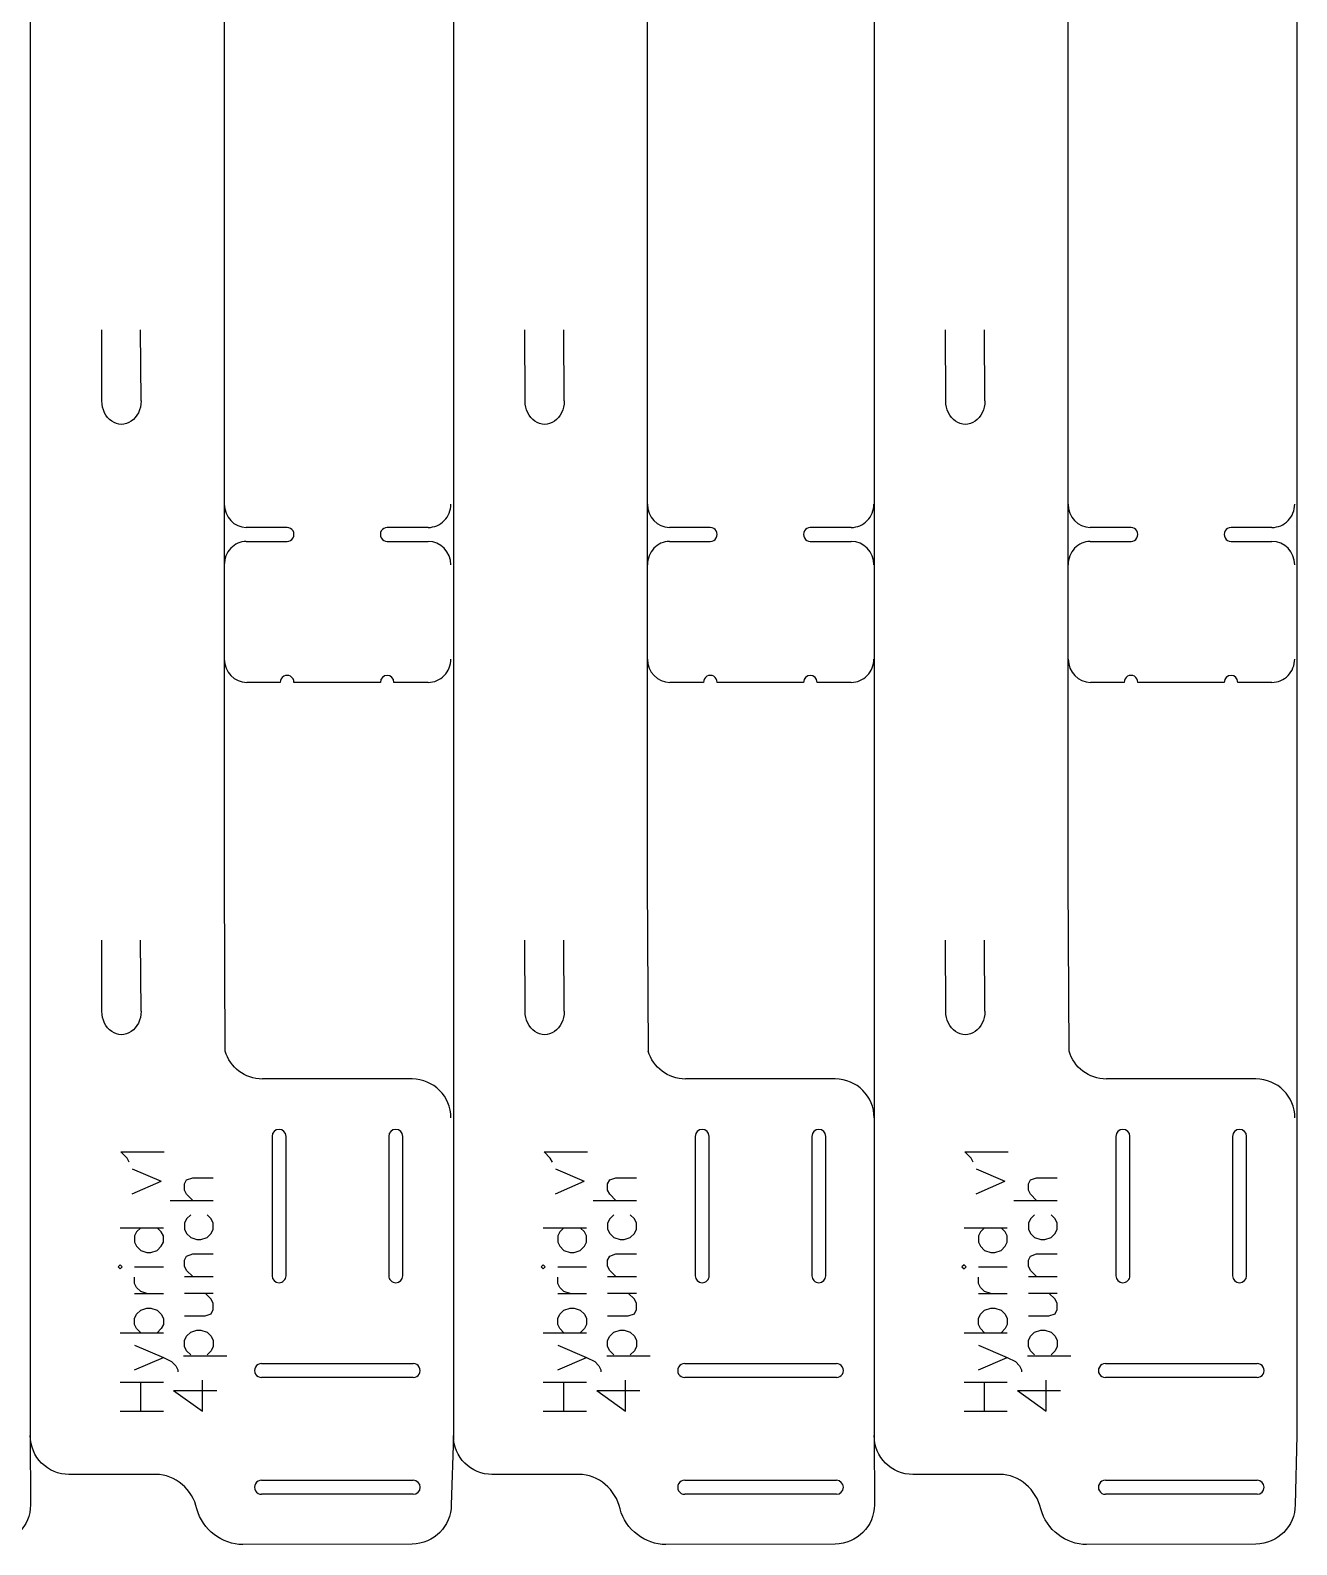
# Model space of a CAD drawing. Extents: x 8 to 984, y 25 to 710.
# Drawn here: x 821.2 to 984, y 321.2 to 515.8 of the extents above; entities that cross this region are included whole.
import ezdxf

# ---------------------------------------------------------------- set-up
doc = ezdxf.new("R2010")
doc.units = 0
doc.layers.add('Layer_1', color=7, linetype='CONTINUOUS')

msp = doc.modelspace()

# ---------------------------------------------------------------- linework, layer by layer
at = {"layer": 'Layer_1', "color": 7}
for p, q in [((846.18875, 406.469464), (846.18875, 656.655681)), ((900.581686, 406.469464), (900.581686, 656.655681)), ((954.663366, 406.469464), (954.663366, 656.655681)), ((821.244415, 531.722278), (821.244415, 343.774195)), ((875.637351, 531.722275), (875.637351, 343.774168)), ((929.719031, 531.722275), (929.719031, 343.774168)), ((984.034021, 531.722272), (984.034021, 343.774168)), ((854.258436, 451.933575), (848.997937, 451.933575)), ((872.37779, 451.933575), (867.117318, 451.933575)), ((908.651371, 451.933573), (903.390873, 451.933573)), ((926.770726, 451.933573), (921.510254, 451.933573)), ((962.733051, 451.933573), (957.472553, 451.933573)), ((980.852406, 451.933573), (975.591934, 451.933573)), ((848.997937, 450.133297), (854.258436, 450.133297)), ((867.117318, 450.133297), (872.37779, 450.133297)), ((903.390873, 450.133295), (908.651371, 450.133295)), ((921.510254, 450.133295), (926.770726, 450.133295)), ((957.472553, 450.133295), (962.733051, 450.133295)), ((975.591934, 450.133295), (980.852406, 450.133295)), ((853.382638, 432.029643), (849.064506, 432.029643)), ((866.240595, 432.030596), (855.135159, 432.030596)), ((872.37779, 432.030596), (867.994068, 432.030596)), ((907.775574, 432.029643), (903.457442, 432.029643)), ((920.63353, 432.030596), (909.528095, 432.030596)), ((926.770726, 432.030596), (922.387004, 432.030596)), ((961.857254, 432.029643), (957.539122, 432.029643)), ((974.71521, 432.030596), (963.609775, 432.030596)), ((980.852406, 432.030596), (976.468684, 432.030596)), ((846.300007, 384.590116), (846.18875, 406.469464)), ((900.692943, 384.59009), (900.581686, 406.469464)), ((954.774623, 384.59009), (954.663366, 406.469464)), ((870.320814, 381.076423), (851.087272, 381.076423)), ((924.713749, 381.076396), (905.480208, 381.076396)), ((978.795429, 381.076396), (959.561888, 381.076396)), ((821.244415, 343.774195), (821.244415, 335.267496)), ((875.637351, 343.774168), (875.637351, 335.26747)), ((929.719031, 343.774168), (929.719031, 335.26747)), ((984.034021, 343.774168), (984.034021, 335.26747)), ((821.244415, 335.267496), (821.273916, 326.37239)), ((875.637351, 335.26747), (875.355596, 326.37239)), ((929.719031, 335.26747), (929.748532, 326.372364)), ((984.034021, 335.26747), (983.830212, 326.372364)), ((837.383416, 330.270708), (826.193949, 330.273354)), ((891.776352, 330.270681), (880.586885, 330.273327)), ((945.858032, 330.270681), (934.668565, 330.273327)), ((870.312717, 321.310436), (848.556003, 321.266436)), ((924.705653, 321.310436), (902.948939, 321.266436)), ((978.787333, 321.310436), (957.030619, 321.266436))]:
    msp.add_line(p, q, dxfattribs=at)
at = {"layer": 'Layer_1', "color": 1}
for p, q in [((830.448555, 468.18214), (830.425007, 477.307461)), ((835.478258, 468.181744), (835.431506, 477.306455)), ((884.841491, 468.182138), (884.817943, 477.307458)), ((889.871194, 468.181741), (889.824442, 477.306453)), ((938.923171, 468.182138), (938.899623, 477.307458)), ((943.952874, 468.181741), (943.906122, 477.306453)), ((830.448555, 389.769652), (830.425007, 398.894973)), ((835.478258, 389.769255), (835.431506, 398.893967)), ((884.841491, 389.769626), (884.817943, 398.894973)), ((889.871194, 389.769229), (889.824442, 398.893967)), ((938.923171, 389.769626), (938.899623, 398.894973)), ((943.952874, 389.769229), (943.906122, 398.893967)), ((852.316738, 373.706692), (852.316738, 355.806677)), ((853.216718, 374.606673), (853.216718, 374.606673)), ((854.116725, 355.806677), (854.116725, 373.706692)), ((867.316734, 373.706692), (867.316734, 355.806677)), ((868.216741, 374.606673), (868.216741, 374.606673)), ((869.116721, 355.806677), (869.116721, 373.706692)), ((906.709674, 373.706666), (906.709674, 355.806651)), ((907.609654, 374.606646), (907.609654, 374.606646)), ((908.509661, 355.806651), (908.509661, 373.706666)), ((921.70967, 373.706666), (921.70967, 355.806651)), ((922.609677, 374.606646), (922.609677, 374.606646)), ((923.509657, 355.806651), (923.509657, 373.706666)), ((960.791354, 373.706666), (960.791354, 355.806651)), ((961.691334, 374.606646), (961.691334, 374.606646)), ((962.591341, 355.806651), (962.591341, 373.706666)), ((975.79135, 373.706666), (975.79135, 355.806651)), ((976.691357, 374.606646), (976.691357, 374.606646)), ((977.591337, 355.806651), (977.591337, 373.706666)), ((853.216718, 354.906671), (853.216718, 354.906671)), ((868.216741, 354.906671), (868.216741, 354.906671)), ((907.609654, 354.906644), (907.609654, 354.906644)), ((922.609677, 354.906644), (922.609677, 354.906644)), ((961.691334, 354.906644), (961.691334, 354.906644)), ((976.691357, 354.906644), (976.691357, 354.906644)), ((850.966728, 344.51979), (870.466731, 344.51979)), ((905.359664, 344.519764), (924.859667, 344.519764)), ((959.441344, 344.519764), (978.941347, 344.519764)), ((870.466731, 342.719751), (850.966728, 342.719751)), ((924.859667, 342.719751), (905.359664, 342.719751)), ((978.941347, 342.719751), (959.441344, 342.719751)), ((850.966728, 329.519794), (870.466731, 329.519794)), ((905.359664, 329.519768), (924.859667, 329.519768)), ((959.441344, 329.519768), (978.941347, 329.519768)), ((870.466731, 327.719781), (850.966728, 327.719781)), ((924.859667, 327.719754), (905.359664, 327.719754)), ((978.941347, 327.719754), (959.441344, 327.719754))]:
    msp.add_line(p, q, dxfattribs=at)
at = {"layer": 'Layer_1', "color": 5}
for p, q in [((833.695151, 370.906924), (832.901401, 371.700674)), ((832.901401, 371.700674), (838.457651, 371.700674)), ((888.088087, 370.906898), (887.294337, 371.700648)), ((887.294337, 371.700648), (892.850587, 371.700648)), ((942.169767, 370.906898), (941.376017, 371.700648)), ((941.376017, 371.700648), (946.932267, 371.700648)), ((833.959735, 370.377758), (833.695151, 370.906924)), ((888.35267, 370.377731), (888.088087, 370.906898)), ((942.43435, 370.377731), (942.169767, 370.906898)), ((834.34682, 369.515481), (838.050987, 367.927981)), ((834.34682, 366.340481), (838.050987, 367.927981)), ((841.06639, 367.593203), (841.330973, 368.122344)), ((841.330973, 368.122344), (842.124723, 368.386953)), ((842.124723, 368.386953), (844.770557, 368.386953)), ((888.739756, 369.515454), (892.443922, 367.927954)), ((888.739756, 366.340454), (892.443922, 367.927954)), ((895.459326, 367.593177), (895.723909, 368.122344)), ((895.723909, 368.122344), (896.517659, 368.386927)), ((896.517659, 368.386927), (899.163492, 368.386927)), ((942.821436, 369.515454), (946.525603, 367.927954)), ((942.821436, 366.340454), (946.525603, 367.927954)), ((949.541006, 367.593177), (949.805589, 368.122344)), ((949.805589, 368.122344), (950.599339, 368.386927)), ((950.599339, 368.386927), (953.245173, 368.386927)), ((841.06639, 366.799453), (841.06639, 367.593203)), ((841.330973, 366.270287), (841.06639, 366.799453)), ((842.124723, 365.476537), (841.330973, 366.270287)), ((895.459326, 366.799427), (895.459326, 367.593177)), ((895.723909, 366.27026), (895.459326, 366.799427)), ((896.517659, 365.47651), (895.723909, 366.27026)), ((949.541006, 366.799427), (949.541006, 367.593177)), ((949.805589, 366.27026), (949.541006, 366.799427)), ((950.599339, 365.47651), (949.805589, 366.27026)), ((839.214307, 365.476537), (844.770557, 365.476537)), ((893.607242, 365.47651), (899.163492, 365.47651)), ((947.688923, 365.47651), (953.245173, 365.47651)), ((832.79017, 361.964272), (838.34642, 361.964272)), ((835.436004, 361.964272), (834.906837, 361.435106)), ((838.081837, 361.435106), (837.55267, 361.964272)), ((841.330973, 363.095287), (841.06639, 362.566094)), ((841.06639, 362.566094), (841.06639, 361.772344)), ((841.86014, 363.624453), (841.330973, 363.095287)), ((844.505973, 363.095287), (843.976807, 363.624453)), ((844.770557, 362.566094), (844.505973, 363.095287)), ((844.770557, 361.772344), (844.770557, 362.566094)), ((887.183106, 361.964246), (892.739356, 361.964246)), ((889.82894, 361.964246), (889.299773, 361.435079)), ((892.474773, 361.435079), (891.945606, 361.964246)), ((895.723909, 363.09526), (895.459326, 362.566094)), ((895.459326, 362.566094), (895.459326, 361.772344)), ((896.253076, 363.624427), (895.723909, 363.09526)), ((898.898909, 363.09526), (898.369743, 363.624427)), ((899.163492, 362.566094), (898.898909, 363.09526)), ((899.163492, 361.772344), (899.163492, 362.566094)), ((941.264786, 361.964246), (946.821036, 361.964246)), ((943.91062, 361.964246), (943.381453, 361.435079)), ((946.556453, 361.435079), (946.027286, 361.964246)), ((949.805589, 363.09526), (949.541006, 362.566094)), ((949.541006, 362.566094), (949.541006, 361.772344)), ((950.334756, 363.624427), (949.805589, 363.09526)), ((952.980589, 363.09526), (952.451423, 363.624427)), ((953.245173, 362.566094), (952.980589, 363.09526)), ((953.245173, 361.772344), (953.245173, 362.566094)), ((834.906837, 361.435106), (834.642254, 360.905913)), ((834.642254, 360.905913), (834.642254, 360.112163)), ((834.642254, 360.112163), (834.906837, 359.583022)), ((838.34642, 360.905913), (838.081837, 361.435106)), ((838.081837, 359.583022), (838.34642, 360.112163)), ((838.34642, 360.112163), (838.34642, 360.905913)), ((841.06639, 361.772344), (841.330973, 361.243203)), ((841.330973, 361.243203), (841.86014, 360.714037)), ((841.86014, 360.714037), (842.65389, 360.449453)), ((842.65389, 360.449453), (843.183057, 360.449453)), ((843.183057, 360.449453), (843.976807, 360.714037)), ((843.976807, 360.714037), (844.505973, 361.243203)), ((844.505973, 361.243203), (844.770557, 361.772344)), ((889.299773, 361.435079), (889.03519, 360.905913)), ((889.03519, 360.905913), (889.03519, 360.112163)), ((889.03519, 360.112163), (889.299773, 359.582996)), ((892.739356, 360.905913), (892.474773, 361.435079)), ((892.474773, 359.582996), (892.739356, 360.112163)), ((892.739356, 360.112163), (892.739356, 360.905913)), ((895.459326, 361.772344), (895.723909, 361.243177)), ((895.723909, 361.243177), (896.253076, 360.71401)), ((896.253076, 360.71401), (897.046826, 360.449427)), ((897.046826, 360.449427), (897.575992, 360.449427)), ((897.575992, 360.449427), (898.369743, 360.71401)), ((898.369743, 360.71401), (898.898909, 361.243177)), ((898.898909, 361.243177), (899.163492, 361.772344)), ((943.381453, 361.435079), (943.11687, 360.905913)), ((943.11687, 360.905913), (943.11687, 360.112163)), ((943.11687, 360.112163), (943.381453, 359.582996)), ((946.821036, 360.905913), (946.556453, 361.435079)), ((946.556453, 359.582996), (946.821036, 360.112163)), ((946.821036, 360.112163), (946.821036, 360.905913)), ((949.541006, 361.772344), (949.805589, 361.243177)), ((949.805589, 361.243177), (950.334756, 360.71401)), ((950.334756, 360.71401), (951.128506, 360.449427)), ((951.128506, 360.449427), (951.657673, 360.449427)), ((951.657673, 360.449427), (952.451423, 360.71401)), ((952.451423, 360.71401), (952.980589, 361.243177)), ((952.980589, 361.243177), (953.245173, 361.772344)), ((834.906837, 359.583022), (835.436004, 359.053856)), ((835.436004, 359.053856), (836.229754, 358.789272)), ((836.229754, 358.789272), (836.75892, 358.789272)), ((836.75892, 358.789272), (837.55267, 359.053856)), ((837.55267, 359.053856), (838.081837, 359.583022)), ((841.06639, 357.803594), (841.330973, 358.332787)), ((841.330973, 358.332787), (842.124723, 358.597344)), ((842.124723, 358.597344), (844.770557, 358.597344)), ((889.299773, 359.582996), (889.82894, 359.053829)), ((889.82894, 359.053829), (890.62269, 358.789246)), ((890.62269, 358.789246), (891.151856, 358.789246)), ((891.151856, 358.789246), (891.945606, 359.053829)), ((891.945606, 359.053829), (892.474773, 359.582996)), ((895.459326, 357.803594), (895.723909, 358.33276)), ((895.723909, 358.33276), (896.517659, 358.597344)), ((896.517659, 358.597344), (899.163492, 358.597344)), ((943.381453, 359.582996), (943.91062, 359.053829)), ((943.91062, 359.053829), (944.70437, 358.789246)), ((944.70437, 358.789246), (945.233536, 358.789246)), ((945.233536, 358.789246), (946.027286, 359.053829)), ((946.027286, 359.053829), (946.556453, 359.582996)), ((949.541006, 357.803594), (949.805589, 358.33276)), ((949.805589, 358.33276), (950.599339, 358.597344)), ((950.599339, 358.597344), (953.245173, 358.597344)), ((832.79017, 357.201772), (832.525587, 356.937163)), ((832.525587, 356.937163), (832.79017, 356.672606)), ((833.054754, 356.937163), (832.79017, 357.201772)), ((832.79017, 356.672606), (833.054754, 356.937163)), ((834.642254, 356.937163), (838.34642, 356.937163)), ((841.06639, 357.009844), (841.06639, 357.803594)), ((841.330973, 356.480703), (841.06639, 357.009844)), ((842.124723, 355.686953), (841.330973, 356.480703)), ((887.183106, 357.201746), (886.918523, 356.937163)), ((886.918523, 356.937163), (887.183106, 356.672579)), ((887.44769, 356.937163), (887.183106, 357.201746)), ((887.183106, 356.672579), (887.44769, 356.937163)), ((889.03519, 356.937163), (892.739356, 356.937163)), ((895.459326, 357.009844), (895.459326, 357.803594)), ((895.723909, 356.480677), (895.459326, 357.009844)), ((896.517659, 355.686927), (895.723909, 356.480677)), ((941.264786, 357.201746), (941.000203, 356.937163)), ((941.000203, 356.937163), (941.264786, 356.672579)), ((941.52937, 356.937163), (941.264786, 357.201746)), ((941.264786, 356.672579), (941.52937, 356.937163)), ((943.11687, 356.937163), (946.821036, 356.937163)), ((949.541006, 357.009844), (949.541006, 357.803594)), ((949.805589, 356.480677), (949.541006, 357.009844)), ((950.599339, 355.686927), (949.805589, 356.480677)), ((834.642254, 354.820522), (834.642254, 355.614272)), ((834.906837, 354.291356), (834.642254, 354.820522)), ((835.436004, 353.762163), (834.906837, 354.291356)), ((841.06639, 355.686953), (844.770557, 355.686953)), ((889.03519, 354.820496), (889.03519, 355.614246)), ((889.299773, 354.291329), (889.03519, 354.820496)), ((889.82894, 353.762163), (889.299773, 354.291329)), ((895.459326, 355.686927), (899.163492, 355.686927)), ((943.11687, 354.820496), (943.11687, 355.614246)), ((943.381453, 354.291329), (943.11687, 354.820496)), ((943.91062, 353.762163), (943.381453, 354.291329)), ((949.541006, 355.686927), (953.245173, 355.686927)), ((834.642254, 353.497606), (838.34642, 353.497606)), ((836.229754, 353.497606), (835.436004, 353.762163)), ((841.06639, 353.570287), (844.770557, 353.570287)), ((844.505973, 352.776537), (843.712223, 353.570287)), ((844.770557, 352.247344), (844.505973, 352.776537)), ((844.770557, 351.453594), (844.770557, 352.247344)), ((889.03519, 353.497579), (892.739356, 353.497579)), ((890.62269, 353.497579), (889.82894, 353.762163)), ((895.459326, 353.57026), (899.163492, 353.57026)), ((898.898909, 352.77651), (898.105159, 353.57026)), ((899.163492, 352.247344), (898.898909, 352.77651)), ((899.163492, 351.453594), (899.163492, 352.247344)), ((943.11687, 353.497579), (946.821036, 353.497579)), ((944.70437, 353.497579), (943.91062, 353.762163)), ((949.541006, 353.57026), (953.245173, 353.57026)), ((952.980589, 352.77651), (952.186839, 353.57026)), ((953.245173, 352.247344), (952.980589, 352.77651)), ((953.245173, 351.453594), (953.245173, 352.247344)), ((834.642254, 350.322606), (834.906837, 350.851772)), ((834.642254, 349.528856), (834.642254, 350.322606)), ((834.906837, 350.851772), (835.436004, 351.380913)), ((835.436004, 351.380913), (836.229754, 351.645522)), ((836.229754, 351.645522), (836.75892, 351.645522)), ((836.75892, 351.645522), (837.55267, 351.380913)), ((837.55267, 351.380913), (838.081837, 350.851772)), ((838.081837, 350.851772), (838.34642, 350.322606)), ((838.34642, 350.322606), (838.34642, 349.528856)), ((841.06639, 350.659844), (843.712223, 350.659844)), ((843.712223, 350.659844), (844.505973, 350.924453)), ((844.505973, 350.924453), (844.770557, 351.453594)), ((889.03519, 350.322579), (889.299773, 350.851746)), ((889.03519, 349.528829), (889.03519, 350.322579)), ((889.299773, 350.851746), (889.82894, 351.380913)), ((889.82894, 351.380913), (890.62269, 351.645496)), ((890.62269, 351.645496), (891.151856, 351.645496)), ((891.151856, 351.645496), (891.945606, 351.380913)), ((891.945606, 351.380913), (892.474773, 350.851746)), ((892.474773, 350.851746), (892.739356, 350.322579)), ((892.739356, 350.322579), (892.739356, 349.528829)), ((895.459326, 350.659844), (898.105159, 350.659844)), ((898.105159, 350.659844), (898.898909, 350.924427)), ((898.898909, 350.924427), (899.163492, 351.453594)), ((943.11687, 350.322579), (943.381453, 350.851746)), ((943.11687, 349.528829), (943.11687, 350.322579)), ((943.381453, 350.851746), (943.91062, 351.380913)), ((943.91062, 351.380913), (944.70437, 351.645496)), ((944.70437, 351.645496), (945.233536, 351.645496)), ((945.233536, 351.645496), (946.027286, 351.380913)), ((946.027286, 351.380913), (946.556453, 350.851746)), ((946.556453, 350.851746), (946.821036, 350.322579)), ((946.821036, 350.322579), (946.821036, 349.528829)), ((949.541006, 350.659844), (952.186839, 350.659844)), ((952.186839, 350.659844), (952.980589, 350.924427)), ((952.980589, 350.924427), (953.245173, 351.453594)), ((832.79017, 348.470522), (838.34642, 348.470522)), ((834.906837, 348.999663), (834.642254, 349.528856)), ((835.436004, 348.470522), (834.906837, 348.999663)), ((838.081837, 348.999663), (837.55267, 348.470522)), ((838.34642, 349.528856), (838.081837, 348.999663)), ((841.330973, 348.014037), (841.86014, 348.543203)), ((841.86014, 348.543203), (842.65389, 348.807787)), ((842.65389, 348.807787), (843.183057, 348.807787)), ((843.183057, 348.807787), (843.976807, 348.543203)), ((843.976807, 348.543203), (844.505973, 348.014037)), ((887.183106, 348.470496), (892.739356, 348.470496)), ((889.299773, 348.999663), (889.03519, 349.528829)), ((889.82894, 348.470496), (889.299773, 348.999663)), ((892.474773, 348.999663), (891.945606, 348.470496)), ((892.739356, 349.528829), (892.474773, 348.999663)), ((895.723909, 348.01401), (896.253076, 348.543177)), ((896.253076, 348.543177), (897.046826, 348.80776)), ((897.046826, 348.80776), (897.575992, 348.80776)), ((897.575992, 348.80776), (898.369743, 348.543177)), ((898.369743, 348.543177), (898.898909, 348.01401)), ((941.264786, 348.470496), (946.821036, 348.470496)), ((943.381453, 348.999663), (943.11687, 349.528829)), ((943.91062, 348.470496), (943.381453, 348.999663)), ((946.556453, 348.999663), (946.027286, 348.470496)), ((946.821036, 349.528829), (946.556453, 348.999663)), ((949.805589, 348.01401), (950.334756, 348.543177)), ((950.334756, 348.543177), (951.128506, 348.80776)), ((951.128506, 348.80776), (951.657673, 348.80776)), ((951.657673, 348.80776), (952.451423, 348.543177)), ((952.451423, 348.543177), (952.980589, 348.01401)), ((834.642254, 346.883022), (838.34642, 345.295522)), ((841.06639, 347.484844), (841.330973, 348.014037)), ((841.06639, 346.691094), (841.06639, 347.484844)), ((841.330973, 346.161953), (841.06639, 346.691094)), ((844.505973, 348.014037), (844.770557, 347.484844)), ((844.770557, 346.691094), (844.505973, 346.161953)), ((844.770557, 347.484844), (844.770557, 346.691094)), ((889.03519, 346.882996), (892.739356, 345.295496)), ((895.459326, 347.484844), (895.723909, 348.01401)), ((895.459326, 346.691094), (895.459326, 347.484844)), ((895.723909, 346.161927), (895.459326, 346.691094)), ((898.898909, 348.01401), (899.163492, 347.484844)), ((899.163492, 346.691094), (898.898909, 346.161927)), ((899.163492, 347.484844), (899.163492, 346.691094)), ((943.11687, 346.882996), (946.821036, 345.295496)), ((949.541006, 347.484844), (949.805589, 348.01401)), ((949.541006, 346.691094), (949.541006, 347.484844)), ((949.805589, 346.161927), (949.541006, 346.691094)), ((952.980589, 348.01401), (953.245173, 347.484844)), ((953.245173, 346.691094), (952.980589, 346.161927)), ((953.245173, 347.484844), (953.245173, 346.691094)), ((834.642254, 343.708022), (838.34642, 345.295522)), ((838.34642, 345.295522), (839.404754, 344.766356)), ((839.404754, 344.766356), (839.93392, 344.237163)), ((840.955159, 345.521529), (846.511409, 345.521529)), ((841.86014, 345.632787), (841.330973, 346.161953)), ((844.505973, 346.161953), (843.976807, 345.632787)), ((889.03519, 343.707996), (892.739356, 345.295496)), ((892.739356, 345.295496), (893.79769, 344.766329)), ((893.79769, 344.766329), (894.326856, 344.237163)), ((895.348095, 345.521503), (900.904345, 345.521503)), ((896.253076, 345.63276), (895.723909, 346.161927)), ((898.898909, 346.161927), (898.369743, 345.63276)), ((943.11687, 343.707996), (946.821036, 345.295496)), ((946.821036, 345.295496), (947.87937, 344.766329)), ((947.87937, 344.766329), (948.408536, 344.237163)), ((949.429775, 345.521503), (954.986025, 345.521503)), ((950.334756, 345.63276), (949.805589, 346.161927)), ((952.980589, 346.161927), (952.451423, 345.63276)), ((839.93392, 344.237163), (840.198504, 343.708022)), ((840.198504, 343.708022), (840.198504, 343.443413)), ((894.326856, 344.237163), (894.59144, 343.707996)), ((894.59144, 343.707996), (894.59144, 343.443413)), ((948.408536, 344.237163), (948.67312, 343.707996)), ((948.67312, 343.707996), (948.67312, 343.443413)), ((832.79017, 342.120522), (838.34642, 342.120522)), ((835.436004, 338.416356), (835.436004, 342.120522)), ((839.659256, 341.047425), (843.363423, 338.401565)), ((839.659256, 341.047425), (845.215506, 341.047425)), ((843.363423, 338.401565), (843.363423, 342.370315)), ((887.183106, 342.120496), (892.739356, 342.120496)), ((889.82894, 338.416329), (889.82894, 342.120496)), ((894.052192, 341.047399), (897.756359, 338.401565)), ((894.052192, 341.047399), (899.608442, 341.047399)), ((897.756359, 338.401565), (897.756359, 342.370315)), ((941.264786, 342.120496), (946.821036, 342.120496)), ((943.91062, 338.416329), (943.91062, 342.120496)), ((948.133872, 341.047399), (951.838039, 338.401565)), ((948.133872, 341.047399), (953.690122, 341.047399)), ((951.838039, 338.401565), (951.838039, 342.370315)), ((832.79017, 338.416356), (838.34642, 338.416356)), ((887.183106, 338.416329), (892.739356, 338.416329)), ((941.264786, 338.416329), (946.821036, 338.416329))]:
    msp.add_line(p, q, dxfattribs=at)
at = {"layer": 'Layer_1', "color": 1}
for points in [[(831.705829, 465.579699), (830.927715, 466.116142), (830.448555, 467.107562), (830.448555, 468.180474)], [(835.478258, 468.180447), (835.478258, 467.107509), (834.998912, 466.116142), (834.220772, 465.579699)], [(886.098764, 465.579696), (885.320651, 466.116139), (884.841491, 467.107559), (884.841491, 468.180471)], [(889.871194, 468.180444), (889.871194, 467.107506), (889.391848, 466.116139), (888.613708, 465.579696)], [(940.180444, 465.579696), (939.402331, 466.116139), (938.923171, 467.107559), (938.923171, 468.180471)], [(943.952874, 468.180444), (943.952874, 467.107506), (943.473528, 466.116139), (942.695388, 465.579696)], [(834.220772, 465.579699), (833.442659, 465.04323), (832.483968, 465.04323), (831.705829, 465.579699)], [(888.613708, 465.579696), (887.835595, 465.043227), (886.876904, 465.043227), (886.098764, 465.579696)], [(942.695388, 465.579696), (941.917275, 465.043227), (940.958584, 465.043227), (940.180444, 465.579696)], [(831.705829, 387.167211), (830.927689, 387.703653), (830.448555, 388.695074), (830.448555, 389.767985)], [(835.478258, 389.767933), (835.478258, 388.695021), (834.998912, 387.703653), (834.220772, 387.167211)], [(886.098764, 387.167184), (885.320625, 387.703627), (884.841491, 388.695047), (884.841491, 389.767959)], [(889.871194, 389.767906), (889.871194, 388.694994), (889.391848, 387.703627), (888.613708, 387.167184)], [(940.180444, 387.167184), (939.402305, 387.703627), (938.923171, 388.695047), (938.923171, 389.767959)], [(943.952874, 389.767906), (943.952874, 388.694994), (943.473528, 387.703627), (942.695388, 387.167184)], [(834.220772, 387.167211), (833.442659, 386.630741), (832.483968, 386.630741), (831.705829, 387.167211)], [(888.613708, 387.167184), (887.835595, 386.630715), (886.876904, 386.630715), (886.098764, 387.167184)], [(942.695388, 387.167184), (941.917275, 386.630715), (940.958584, 386.630715), (940.180444, 387.167184)], [(853.216718, 374.606673), (852.719672, 374.606646), (852.316738, 374.203712), (852.316738, 373.706692)], [(854.116725, 373.706692), (854.116698, 374.203739), (853.713764, 374.606673), (853.216718, 374.606673)], [(868.216741, 374.606673), (867.719695, 374.606673), (867.316734, 374.203739), (867.316734, 373.706692)], [(869.116721, 373.706692), (869.116695, 374.203712), (868.713761, 374.606646), (868.216741, 374.606673)], [(907.609654, 374.606646), (907.112608, 374.606646), (906.709674, 374.203712), (906.709674, 373.706666)], [(908.509661, 373.706666), (908.509634, 374.203739), (908.1067, 374.606673), (907.609654, 374.606646)], [(922.609677, 374.606646), (922.112631, 374.606673), (921.70967, 374.203739), (921.70967, 373.706666)], [(923.509657, 373.706666), (923.509631, 374.203712), (923.106697, 374.606646), (922.609677, 374.606646)], [(961.691334, 374.606646), (961.194288, 374.606646), (960.791354, 374.203712), (960.791354, 373.706666)], [(962.591341, 373.706666), (962.591314, 374.203739), (962.18838, 374.606673), (961.691334, 374.606646)], [(976.691357, 374.606646), (976.194311, 374.606673), (975.79135, 374.203739), (975.79135, 373.706666)], [(977.591337, 373.706666), (977.591311, 374.203712), (977.188377, 374.606646), (976.691357, 374.606646)], [(852.316738, 355.806677), (852.316738, 355.309605), (852.719672, 354.906671), (853.216718, 354.906671)], [(853.216718, 354.906671), (853.455399, 354.906644), (853.684316, 355.001471), (853.85312, 355.170249)], [(853.85312, 355.170249), (854.021898, 355.339053), (854.116725, 355.56797), (854.116725, 355.806677)], [(867.316734, 355.806677), (867.316734, 355.56797), (867.411535, 355.339053), (867.580339, 355.170249)], [(867.580339, 355.170249), (867.749116, 355.001471), (867.978034, 354.906644), (868.216741, 354.906671)], [(868.216741, 354.906671), (868.713787, 354.906671), (869.116721, 355.309605), (869.116721, 355.806677)], [(906.709674, 355.806651), (906.709674, 355.309605), (907.112608, 354.906671), (907.609654, 354.906644)], [(907.609654, 354.906644), (907.848335, 354.906644), (908.077252, 355.001471), (908.246056, 355.170249)], [(908.246056, 355.170249), (908.414834, 355.339053), (908.509661, 355.56797), (908.509661, 355.806651)], [(921.70967, 355.806651), (921.70967, 355.56797), (921.80447, 355.339053), (921.973275, 355.170249)], [(921.973275, 355.170249), (922.142052, 355.001471), (922.37097, 354.906644), (922.609677, 354.906644)], [(922.609677, 354.906644), (923.106723, 354.906671), (923.509657, 355.309605), (923.509657, 355.806651)], [(960.791354, 355.806651), (960.791354, 355.309605), (961.194288, 354.906671), (961.691334, 354.906644)], [(961.691334, 354.906644), (961.930015, 354.906644), (962.158932, 355.001471), (962.327736, 355.170249)], [(962.327736, 355.170249), (962.496514, 355.339053), (962.591341, 355.56797), (962.591341, 355.806651)], [(975.79135, 355.806651), (975.79135, 355.56797), (975.88615, 355.339053), (976.054955, 355.170249)], [(976.054955, 355.170249), (976.223732, 355.001471), (976.45265, 354.906644), (976.691357, 354.906644)], [(976.691357, 354.906644), (977.188403, 354.906671), (977.591337, 355.309605), (977.591337, 355.806651)], [(850.966728, 344.51979), (850.64518, 344.51979), (850.348053, 344.348235), (850.187292, 344.069761)], [(871.246141, 344.069761), (871.08538, 344.348235), (870.788253, 344.51979), (870.466731, 344.51979)], [(905.359664, 344.519764), (905.038116, 344.519764), (904.740989, 344.348235), (904.580228, 344.069761)], [(925.639077, 344.069761), (925.478316, 344.348235), (925.181189, 344.519764), (924.859667, 344.519764)], [(959.441344, 344.519764), (959.119796, 344.519764), (958.822669, 344.348235), (958.661908, 344.069761)], [(979.720757, 344.069761), (979.559996, 344.348235), (979.262869, 344.519764), (978.941347, 344.519764)], [(850.187292, 344.069761), (850.026531, 343.791313), (850.026531, 343.448228), (850.187292, 343.16978)], [(850.187292, 343.16978), (850.348053, 342.891306), (850.64518, 342.719751), (850.966728, 342.719751)], [(870.466731, 342.719751), (870.788253, 342.719751), (871.08538, 342.891306), (871.246141, 343.16978)], [(871.246141, 343.16978), (871.406928, 343.448228), (871.406928, 343.791313), (871.246141, 344.069761)], [(904.580228, 344.069761), (904.419467, 343.791313), (904.419467, 343.448228), (904.580228, 343.169754)], [(904.580228, 343.169754), (904.740989, 342.891306), (905.038116, 342.719751), (905.359664, 342.719751)], [(924.859667, 342.719751), (925.181189, 342.719751), (925.478316, 342.891306), (925.639077, 343.169754)], [(925.639077, 343.169754), (925.799864, 343.448228), (925.799864, 343.791313), (925.639077, 344.069761)], [(958.661908, 344.069761), (958.501147, 343.791313), (958.501147, 343.448228), (958.661908, 343.169754)], [(958.661908, 343.169754), (958.822669, 342.891306), (959.119796, 342.719751), (959.441344, 342.719751)], [(978.941347, 342.719751), (979.262869, 342.719751), (979.559996, 342.891306), (979.720757, 343.169754)], [(979.720757, 343.169754), (979.881544, 343.448228), (979.881544, 343.791313), (979.720757, 344.069761)], [(850.187292, 329.069791), (850.026531, 328.791317), (850.026531, 328.448231), (850.187292, 328.169784)], [(850.966728, 329.519794), (850.64518, 329.519794), (850.348053, 329.348238), (850.187292, 329.069791)], [(871.366738, 328.619787), (871.366738, 329.116834), (870.963777, 329.519794), (870.466731, 329.519794)], [(904.580228, 329.069764), (904.419467, 328.791317), (904.419467, 328.448231), (904.580228, 328.169758)], [(905.359664, 329.519768), (905.038116, 329.519768), (904.740989, 329.348238), (904.580228, 329.069764)], [(925.759674, 328.619761), (925.759674, 329.116834), (925.356713, 329.519768), (924.859667, 329.519768)], [(958.661908, 329.069764), (958.501147, 328.791317), (958.501147, 328.448231), (958.661908, 328.169758)], [(959.441344, 329.519768), (959.119796, 329.519768), (958.822669, 329.348238), (958.661908, 329.069764)], [(979.841354, 328.619761), (979.841354, 329.116834), (979.438393, 329.519768), (978.941347, 329.519768)], [(850.187292, 328.169784), (850.348053, 327.89131), (850.64518, 327.719781), (850.966728, 327.719781)], [(870.466731, 327.719781), (870.963777, 327.719781), (871.366738, 328.122715), (871.366738, 328.619787)], [(904.580228, 328.169758), (904.740989, 327.89131), (905.038116, 327.719754), (905.359664, 327.719754)], [(924.859667, 327.719754), (925.356713, 327.719754), (925.759674, 328.122715), (925.759674, 328.619761)], [(958.661908, 328.169758), (958.822669, 327.89131), (959.119796, 327.719754), (959.441344, 327.719754)], [(978.941347, 327.719754), (979.438393, 327.719754), (979.841354, 328.122715), (979.841354, 328.619761)]]:
    msp.add_open_spline(points, degree=3, dxfattribs=at)
at = {"layer": 'Layer_1', "color": 7}
for points in [[(846.184358, 454.936411), (846.184358, 453.278294), (847.445124, 451.934128), (849.000345, 451.934131)], [(874.444292, 452.812386), (874.99235, 453.375081), (875.300272, 454.138258), (875.300272, 454.93403)], [(900.577294, 454.936408), (900.577294, 453.278291), (901.83806, 451.934126), (903.39328, 451.934128)], [(928.837228, 452.812384), (929.385286, 453.375078), (929.693208, 454.138256), (929.693208, 454.934027)], [(954.658974, 454.936408), (954.658974, 453.278291), (955.91974, 451.934126), (957.47496, 451.934128)], [(982.918908, 452.812384), (983.466966, 453.375078), (983.774888, 454.138256), (983.774888, 454.934027)], [(855.01771, 451.483506), (854.861104, 451.762009), (854.571649, 451.933575), (854.258436, 451.933575)], [(855.01771, 450.583367), (855.174317, 450.86187), (855.174317, 451.205003), (855.01771, 451.483506)], [(866.358017, 451.483506), (866.20141, 451.205003), (866.20141, 450.86187), (866.358017, 450.583367)], [(867.117318, 451.933575), (866.804078, 451.933575), (866.51465, 451.762009), (866.358017, 451.483506)], [(872.37779, 451.933575), (873.152861, 451.933573), (873.896208, 452.249691), (874.444292, 452.812386)], [(909.410646, 451.483503), (909.254039, 451.762006), (908.964585, 451.933573), (908.651371, 451.933573)], [(909.410646, 450.583364), (909.567253, 450.861867), (909.567253, 451.205), (909.410646, 451.483503)], [(920.750953, 451.483503), (920.594346, 451.205), (920.594346, 450.861867), (920.750953, 450.583364)], [(921.510254, 451.933573), (921.197014, 451.933573), (920.907586, 451.762006), (920.750953, 451.483503)], [(926.770726, 451.933573), (927.545796, 451.93357), (928.289143, 452.249689), (928.837228, 452.812384)], [(963.492326, 451.483503), (963.335719, 451.762006), (963.046265, 451.933573), (962.733051, 451.933573)], [(963.492326, 450.583364), (963.648933, 450.861867), (963.648933, 451.205), (963.492326, 451.483503)], [(974.832633, 451.483503), (974.676026, 451.205), (974.676026, 450.861867), (974.832633, 450.583364)], [(975.591934, 451.933573), (975.278694, 451.933573), (974.989266, 451.762006), (974.832633, 451.483503)], [(980.852406, 451.933573), (981.627476, 451.93357), (982.370823, 452.249689), (982.918908, 452.812384)], [(849.000345, 450.132768), (848.253479, 450.132771), (847.537225, 449.816456), (847.009117, 449.253412)], [(854.258436, 450.133297), (854.571649, 450.133297), (854.861104, 450.304864), (855.01771, 450.583367)], [(866.358017, 450.583367), (866.51465, 450.304864), (866.804078, 450.133297), (867.117318, 450.133297)], [(875.300272, 447.132869), (875.300245, 448.789965), (873.991828, 450.1333), (872.37779, 450.133297)], [(903.39328, 450.132766), (902.646415, 450.132768), (901.930161, 449.816454), (901.402053, 449.25341)], [(908.651371, 450.133295), (908.964585, 450.133295), (909.254039, 450.304861), (909.410646, 450.583364)], [(920.750953, 450.583364), (920.907586, 450.304861), (921.197014, 450.133295), (921.510254, 450.133295)], [(929.693208, 447.132867), (929.693181, 448.789963), (928.384764, 450.133297), (926.770726, 450.133295)], [(957.47496, 450.132766), (956.728095, 450.132768), (956.011841, 449.816454), (955.483733, 449.25341)], [(962.733051, 450.133295), (963.046265, 450.133295), (963.335719, 450.304861), (963.492326, 450.583364)], [(974.832633, 450.583364), (974.989266, 450.304861), (975.278694, 450.133295), (975.591934, 450.133295)], [(983.774888, 447.132867), (983.774861, 448.789963), (982.466444, 450.133297), (980.852406, 450.133295)], [(847.009117, 449.253412), (846.481035, 448.690371), (846.184358, 447.926723), (846.184358, 447.130462)], [(901.402053, 449.25341), (900.873971, 448.690368), (900.577294, 447.92672), (900.577294, 447.130459)], [(955.483733, 449.25341), (954.955651, 448.690368), (954.658974, 447.92672), (954.658974, 447.130459)], [(846.185786, 435.032003), (846.18576, 433.373859), (847.474625, 432.029643), (849.064506, 432.029643)], [(874.444292, 432.909409), (874.99235, 433.472099), (875.300272, 434.235263), (875.300272, 435.03105)], [(900.578722, 435.032003), (900.578696, 433.373832), (901.867561, 432.029643), (903.457442, 432.029643)], [(928.837228, 432.909383), (929.385286, 433.472099), (929.693208, 434.235263), (929.693208, 435.03105)], [(954.660402, 435.032003), (954.660376, 433.373832), (955.949241, 432.029643), (957.539122, 432.029643)], [(982.918908, 432.909383), (983.466966, 433.472099), (983.774888, 434.235263), (983.774888, 435.03105)], [(853.820021, 432.810138), (853.54877, 432.649324), (853.381659, 432.35217), (853.381659, 432.030596)], [(854.696771, 432.810138), (854.42552, 432.970925), (854.091298, 432.970925), (853.820021, 432.810138)], [(855.135133, 432.030596), (855.135133, 432.35217), (854.968048, 432.649324), (854.696771, 432.810138)], [(867.117318, 432.927004), (866.634533, 432.927004), (866.242579, 432.526266), (866.240595, 432.030596)], [(867.994068, 432.030596), (867.991422, 432.526266), (867.60013, 432.927004), (867.117318, 432.927004)], [(872.37779, 432.030596), (873.152861, 432.030596), (873.896208, 432.346693), (874.444292, 432.909409)], [(908.212957, 432.810138), (907.941706, 432.649324), (907.774595, 432.35217), (907.774595, 432.030596)], [(909.089707, 432.810138), (908.818456, 432.970925), (908.484234, 432.970925), (908.212957, 432.810138)], [(909.528068, 432.030596), (909.528068, 432.35217), (909.360984, 432.649324), (909.089707, 432.810138)], [(921.510254, 432.927004), (921.027469, 432.927004), (920.635515, 432.526266), (920.63353, 432.030596)], [(922.387004, 432.030596), (922.384358, 432.526266), (921.993065, 432.927004), (921.510254, 432.927004)], [(926.770726, 432.030596), (927.545796, 432.030569), (928.289143, 432.346693), (928.837228, 432.909383)], [(962.294637, 432.810138), (962.023386, 432.649324), (961.856275, 432.35217), (961.856275, 432.030596)], [(963.171387, 432.810138), (962.900136, 432.970925), (962.565914, 432.970925), (962.294637, 432.810138)], [(963.609748, 432.030596), (963.609748, 432.35217), (963.442664, 432.649324), (963.171387, 432.810138)], [(975.591934, 432.927004), (975.109149, 432.927004), (974.717195, 432.526266), (974.71521, 432.030596)], [(976.468684, 432.030596), (976.466038, 432.526266), (976.074745, 432.927004), (975.591934, 432.927004)], [(980.852406, 432.030596), (981.627476, 432.030569), (982.370823, 432.346693), (982.918908, 432.909383)], [(851.087272, 381.071449), (848.810771, 381.071449), (846.902172, 382.578833), (846.293234, 384.65314)], [(905.480208, 381.071422), (903.203706, 381.071422), (901.295108, 382.578806), (900.68617, 384.653113)], [(959.561888, 381.071422), (957.285386, 381.071422), (955.376788, 382.578806), (954.76785, 384.653113)], [(875.321068, 376.07601), (875.321068, 378.846065), (873.090816, 381.076423), (870.320814, 381.076423)], [(929.714004, 376.07601), (929.714004, 378.846038), (927.483752, 381.076396), (924.713749, 381.076396)], [(983.795684, 376.07601), (983.795684, 378.846038), (981.565432, 381.076396), (978.795429, 381.076396)], [(826.244696, 330.26703), (823.474694, 330.26703), (821.244971, 332.4967), (821.244971, 335.266729)], [(880.637632, 330.267004), (877.86763, 330.267004), (875.637907, 332.496674), (875.637907, 335.266703)], [(934.719312, 330.267004), (931.94931, 330.267004), (929.719587, 332.496674), (929.719587, 335.266703)], [(842.668151, 325.839863), (842.109536, 328.292551), (839.889735, 330.302035), (837.383416, 330.270708)], [(897.061087, 325.839837), (896.502472, 328.292524), (894.282671, 330.302008), (891.776352, 330.270681)], [(951.142767, 325.839837), (950.584152, 328.292524), (948.364351, 330.302008), (945.858032, 330.270681)], [(821.273916, 326.37239), (821.273916, 323.602388), (819.04369, 321.37219), (816.231037, 321.310436)], [(848.556003, 321.266436), (845.939327, 321.242888), (843.347654, 323.167044), (842.668151, 325.839863)], [(875.355596, 326.37239), (875.355596, 323.602388), (873.12537, 321.37219), (870.312717, 321.310436)], [(902.948939, 321.266436), (900.332263, 321.242888), (897.74059, 323.167044), (897.061087, 325.839837)], [(929.748532, 326.372364), (929.748532, 323.602388), (927.518306, 321.37219), (924.705653, 321.310436)], [(957.030619, 321.266436), (954.413943, 321.242888), (951.82227, 323.167044), (951.142767, 325.839837)], [(983.830212, 326.372364), (983.830212, 323.602361), (981.599986, 321.372163), (978.787333, 321.310409)]]:
    msp.add_open_spline(points, degree=3, dxfattribs=at)

doc.saveas('drawing.dxf')
